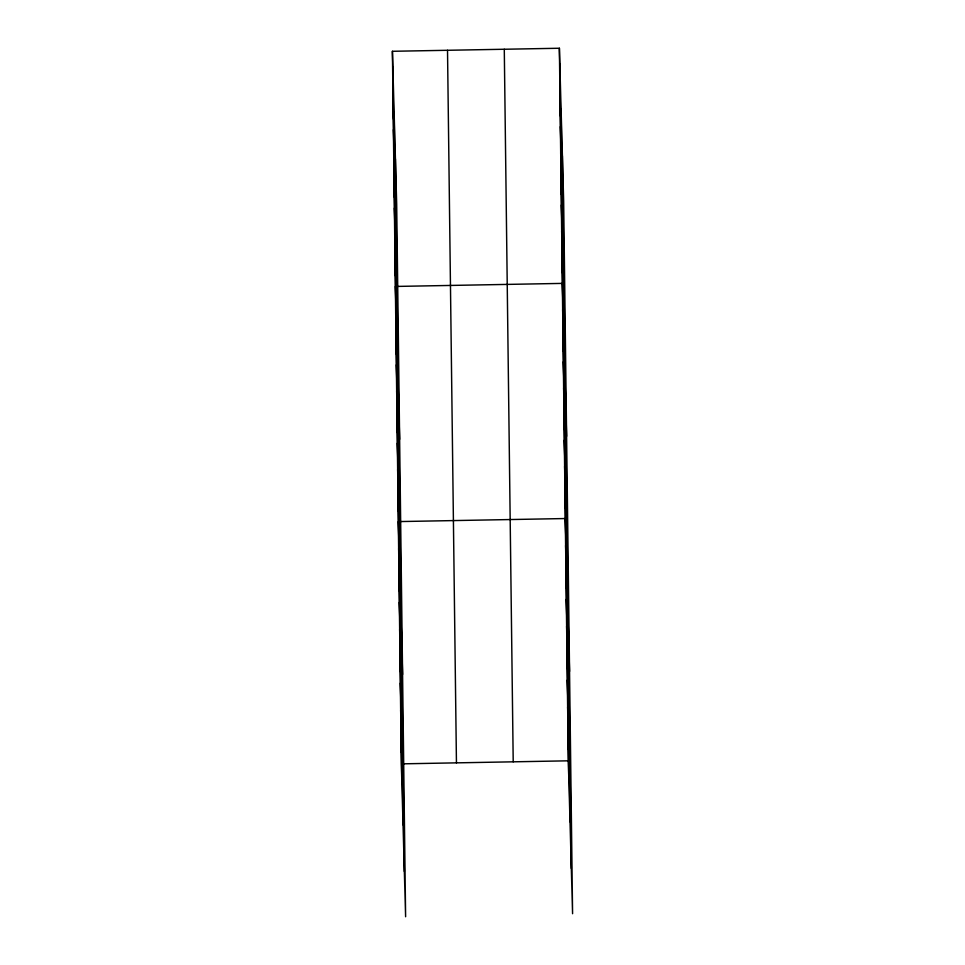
<?xml version="1.0" encoding="UTF-8"?>
<svg xmlns="http://www.w3.org/2000/svg" width="965" height="965" viewBox="0 0 965 965"><rect width="100%" height="100%" fill="white"/><g stroke="black" fill="none" stroke-linecap="round" stroke-linejoin="round"><path stroke-width="1.45" d="M392.417 51.29L396.687 204.182L405.614 916.75L401.344 763.87L392.417 51.29L559.386 48.25L563.656 201.13L572.583 913.71L568.313 760.818L559.386 48.25M399.763 521.57L565.273 518.543L569.543 671.435M402.791 763.834L568.313 760.818M559.712 74.377L560.146 90.107M560.038 100.505L560.472 116.234M560.363 126.632L560.81 142.362M560.689 152.76L561.135 168.489M561.015 178.887L561.461 194.616M561.353 205.014L561.787 220.744M561.678 231.142L562.113 246.871M562.004 257.269L562.438 272.998M566.6 436.289L562.33 283.396L395.361 286.448L399.631 439.328M562.655 309.524L563.102 325.253M562.981 335.651L563.427 351.381M563.307 361.779L563.753 377.508M563.644 387.906L564.079 403.635M563.97 414.033L564.404 429.763M564.296 440.161L564.73 455.89M564.621 466.288L565.056 482.018M564.947 492.415L565.381 508.145M565.611 545.466L566.057 561.196M565.948 572.39L566.395 588.119M566.286 599.301L566.72 615.031M566.624 626.225L567.058 641.954M566.962 653.148L567.396 668.878M567.299 680.06L567.734 695.789M567.637 706.983L568.071 722.713M567.975 733.907L568.409 749.636M392.743 77.417L393.189 93.147M393.069 103.545L393.515 119.286M393.406 129.672L393.841 145.413M393.732 155.799L394.166 171.541M394.058 181.927L394.492 197.668M394.383 208.066L394.818 223.796M394.709 234.193L395.155 249.923M395.035 260.321L395.481 276.05M395.698 312.576L396.132 328.305M396.024 338.703L396.458 354.432M396.35 364.83L396.784 380.56M396.675 390.958L397.11 406.687M397.001 417.085L397.435 432.815M397.327 443.212L397.773 458.942M397.652 469.34L398.099 485.069M397.978 495.467L398.424 511.197M398.316 521.595L402.586 674.475M398.654 548.506L399.088 564.236M398.979 575.43L399.426 591.159M399.317 602.353L399.763 618.082M399.655 629.264L400.101 644.994M399.993 656.188L400.439 671.917M400.33 683.111L400.777 698.841M400.668 710.023L401.114 725.752M401.006 736.946L401.452 752.676M562.39 155.872L571.316 868.44M561.087 109.238L570.013 821.818M559.821 63.98L568.747 776.548M504.285 49.251L513.211 761.831M447.519 50.289L456.445 762.857M395.421 158.923L404.347 871.492M394.118 112.29L403.044 824.858M392.864 67.019L401.79 779.599"/></g></svg>
